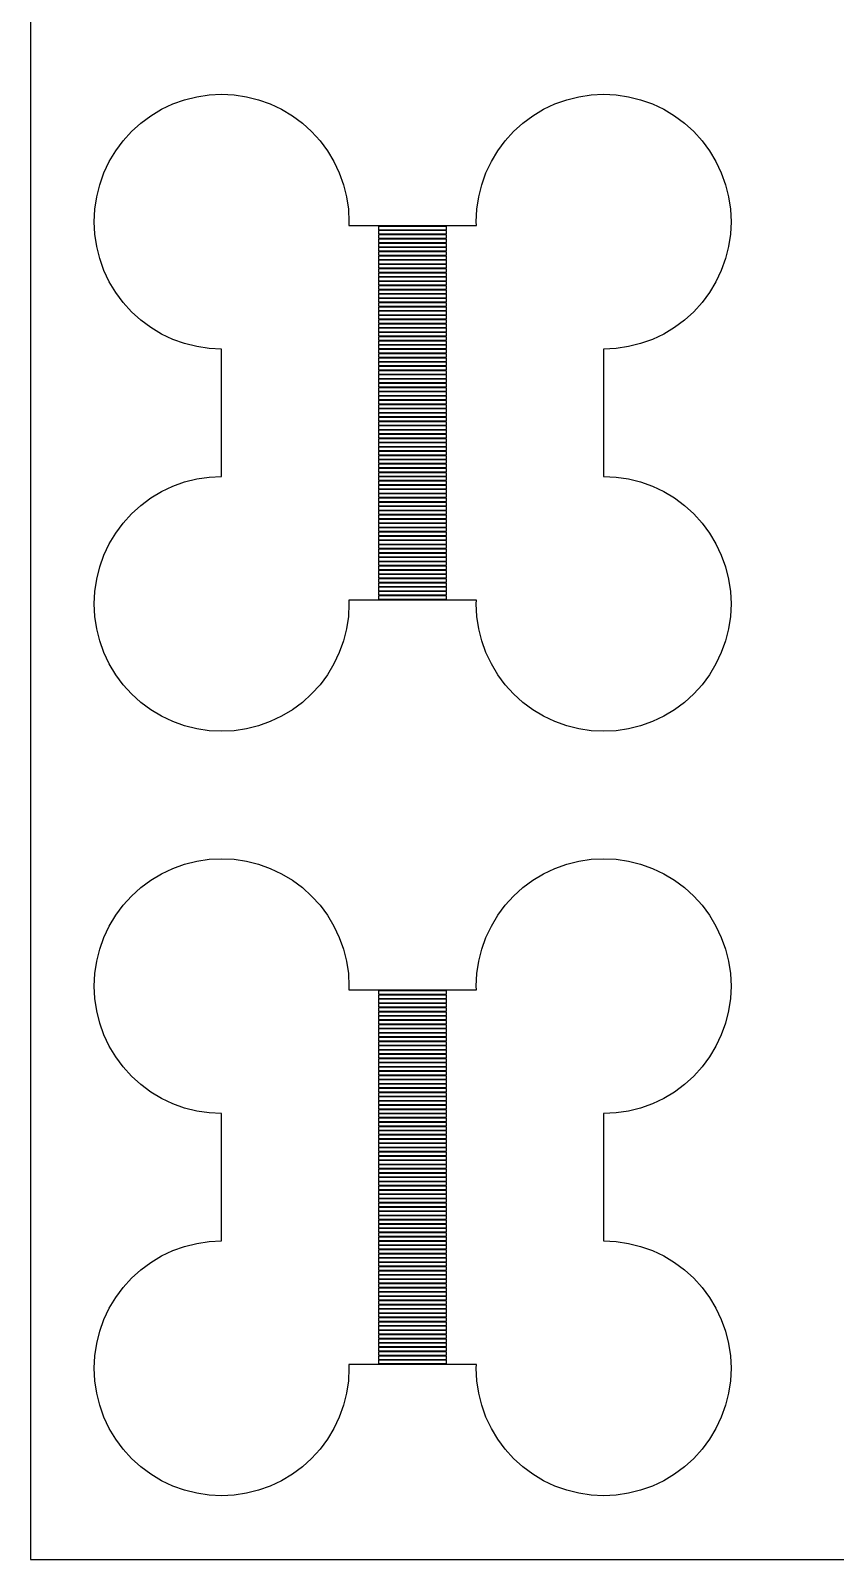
# Model space of a CAD drawing. Header units: metres. Extents: x -4 to 104, y -4 to 68.
# Drawn here: x -4.5 to 4.98, y -4.5 to 13.5 of the extents above; entities that cross this region are included whole.
import ezdxf

# ---------------------------------------------------------------- set-up
doc = ezdxf.new("R2010")
doc.units = ezdxf.units.M

msp = doc.modelspace()

# ---------------------------------------------------------------- linework, layer by layer
for p, q in [((-4.5, 67.5), (-4.5, -4.5)), ((-2.95709, 12.5729), (-2.82402, 12.6358)), ((-2.82402, 12.6358), (-2.68542, 12.6854)), ((-2.68542, 12.6854), (-2.54263, 12.7212)), ((-2.54263, 12.7212), (-2.39702, 12.7428)), ((-2.39702, 12.7428), (-2.25, 12.75)), ((-2.25, 12.75), (-2.10297, 12.7428)), ((-2.10297, 12.7428), (-1.95735, 12.7212)), ((-1.95735, 12.7212), (-1.81456, 12.6854)), ((-1.81456, 12.6854), (-1.67596, 12.6358)), ((-1.67596, 12.6358), (-1.54289, 12.5729)), ((1.54289, 12.5729), (1.67596, 12.6358)), ((1.67596, 12.6358), (1.81456, 12.6854)), ((1.81456, 12.6854), (1.95735, 12.7212)), ((1.95735, 12.7212), (2.10297, 12.7428)), ((2.10297, 12.7428), (2.25, 12.75)), ((2.25, 12.75), (2.39702, 12.7428)), ((2.39702, 12.7428), (2.54263, 12.7212)), ((2.54263, 12.7212), (2.68542, 12.6854)), ((2.68542, 12.6854), (2.82402, 12.6358)), ((2.82402, 12.6358), (2.95709, 12.5729)), ((-3.20158, 12.4095), (-3.08334, 12.4972)), ((-3.08334, 12.4972), (-2.95709, 12.5729)), ((-1.54289, 12.5729), (-1.41664, 12.4972)), ((-1.41664, 12.4972), (-1.2984, 12.4095)), ((1.2984, 12.4095), (1.41664, 12.4972)), ((1.41664, 12.4972), (1.54289, 12.5729)), ((2.95709, 12.5729), (3.08334, 12.4972)), ((3.08334, 12.4972), (3.20158, 12.4095)), ((-3.40952, 12.2016), (-3.31065, 12.3107)), ((-3.31065, 12.3107), (-3.20158, 12.4095)), ((-1.2984, 12.4095), (-1.18933, 12.3107)), ((-1.18933, 12.3107), (-1.09047, 12.2016)), ((1.09047, 12.2016), (1.18933, 12.3107)), ((1.18933, 12.3107), (1.2984, 12.4095)), ((3.20158, 12.4095), (3.31065, 12.3107)), ((3.31065, 12.3107), (3.40952, 12.2016)), ((-3.57288, 11.9571), (-3.49719, 12.0833)), ((-3.49719, 12.0833), (-3.40952, 12.2016)), ((-1.09047, 12.2016), (-1.00279, 12.0833)), ((-1.00279, 12.0833), (-0.927109, 11.9571)), ((0.927109, 11.9571), (1.00279, 12.0833)), ((1.00279, 12.0833), (1.09047, 12.2016)), ((3.40952, 12.2016), (3.49719, 12.0833)), ((3.49719, 12.0833), (3.57288, 11.9571)), ((-3.63582, 11.824), (-3.57288, 11.9571)), ((-0.927109, 11.9571), (-0.864166, 11.824)), ((0.864166, 11.824), (0.927109, 11.9571)), ((3.57288, 11.9571), (3.63582, 11.824)), ((-3.68541, 11.6854), (-3.63582, 11.824)), ((-0.864166, 11.824), (-0.814575, 11.6854)), ((0.814575, 11.6854), (0.864166, 11.824)), ((3.63582, 11.824), (3.68541, 11.6854)), ((-3.74277, 11.397), (-3.72118, 11.5426)), ((-3.72118, 11.5426), (-3.68541, 11.6854)), ((-0.814575, 11.6854), (-0.778809, 11.5426)), ((-0.778809, 11.5426), (-0.757217, 11.397)), ((0.757217, 11.397), (0.778809, 11.5426)), ((0.778809, 11.5426), (0.814575, 11.6854)), ((3.68541, 11.6854), (3.72118, 11.5426)), ((3.72118, 11.5426), (3.74277, 11.397)), ((-3.75, 11.25), (-3.74277, 11.397)), ((-0.757217, 11.397), (-0.75, 11.25)), ((0.75, 11.25), (0.757217, 11.397)), ((3.74277, 11.397), (3.75, 11.25)), ((-3.74277, 11.103), (-3.75, 11.25)), ((-0.75, 11.25), (-0.752213, 11.205)), ((-0.752213, 11.205), (0.752213, 11.205)), ((0.399994, 11.195), (-0.399994, 11.195)), ((-0.399994, 11.195), (-0.399994, 11.155)), ((0.399994, 11.155), (0.399994, 11.195)), ((0.752213, 11.205), (0.75, 11.25)), ((3.75, 11.25), (3.74277, 11.103)), ((-3.72118, 10.9574), (-3.74277, 11.103)), ((-0.399994, 11.155), (0.399994, 11.155)), ((0.399994, 11.145), (-0.399994, 11.145)), ((-0.399994, 11.145), (-0.399994, 11.105)), ((-0.399994, 11.105), (0.399994, 11.105)), ((0.399994, 11.095), (-0.399994, 11.095)), ((-0.399994, 11.095), (-0.399994, 11.055)), ((-0.399994, 11.055), (0.399994, 11.055)), ((0.399994, 11.045), (-0.399994, 11.045)), ((-0.399994, 11.045), (-0.399994, 11.005)), ((-0.399994, 11.005), (0.399994, 11.005)), ((0.399994, 10.995), (-0.399994, 10.995)), ((-0.399994, 10.995), (-0.399994, 10.955)), ((0.399994, 11.105), (0.399994, 11.145)), ((0.399994, 11.055), (0.399994, 11.095)), ((0.399994, 11.005), (0.399994, 11.045)), ((0.399994, 10.955), (0.399994, 10.995)), ((3.74277, 11.103), (3.72118, 10.9574)), ((-3.68541, 10.8146), (-3.72118, 10.9574)), ((-3.63582, 10.676), (-3.68541, 10.8146)), ((-0.399994, 10.955), (0.399994, 10.955)), ((0.399994, 10.945), (-0.399994, 10.945)), ((-0.399994, 10.945), (-0.399994, 10.905)), ((-0.399994, 10.905), (0.399994, 10.905)), ((0.399994, 10.895), (-0.399994, 10.895)), ((-0.399994, 10.895), (-0.399994, 10.855)), ((-0.399994, 10.855), (0.399994, 10.855)), ((0.399994, 10.845), (-0.399994, 10.845)), ((-0.399994, 10.845), (-0.399994, 10.805)), ((-0.399994, 10.805), (0.399994, 10.805)), ((0.399994, 10.905), (0.399994, 10.945)), ((0.399994, 10.855), (0.399994, 10.895)), ((0.399994, 10.805), (0.399994, 10.845)), ((3.68541, 10.8146), (3.63582, 10.676)), ((3.72118, 10.9574), (3.68541, 10.8146)), ((-3.57288, 10.5429), (-3.63582, 10.676)), ((0.399994, 10.795), (-0.399994, 10.795)), ((-0.399994, 10.795), (-0.399994, 10.755)), ((-0.399994, 10.755), (0.399994, 10.755)), ((0.399994, 10.745), (-0.399994, 10.745)), ((-0.399994, 10.745), (-0.399994, 10.705)), ((-0.399994, 10.705), (0.399994, 10.705)), ((0.399994, 10.695), (-0.399994, 10.695)), ((-0.399994, 10.695), (-0.399994, 10.655)), ((-0.399994, 10.655), (0.399994, 10.655)), ((0.399994, 10.645), (-0.399994, 10.645)), ((-0.399994, 10.645), (-0.399994, 10.605)), ((0.399994, 10.755), (0.399994, 10.795)), ((0.399994, 10.705), (0.399994, 10.745)), ((0.399994, 10.655), (0.399994, 10.695)), ((0.399994, 10.605), (0.399994, 10.645)), ((3.63582, 10.676), (3.57288, 10.5429)), ((-3.49719, 10.4166), (-3.57288, 10.5429)), ((-0.399994, 10.605), (0.399994, 10.605)), ((0.399994, 10.595), (-0.399994, 10.595)), ((-0.399994, 10.595), (-0.399994, 10.555)), ((-0.399994, 10.555), (0.399994, 10.555)), ((0.399994, 10.545), (-0.399994, 10.545)), ((-0.399994, 10.545), (-0.399994, 10.505)), ((-0.399994, 10.505), (0.399994, 10.505)), ((0.399994, 10.495), (-0.399994, 10.495)), ((-0.399994, 10.495), (-0.399994, 10.455)), ((-0.399994, 10.455), (0.399994, 10.455)), ((0.399994, 10.445), (-0.399994, 10.445)), ((-0.399994, 10.445), (-0.399994, 10.405)), ((0.399994, 10.555), (0.399994, 10.595)), ((0.399994, 10.505), (0.399994, 10.545)), ((0.399994, 10.455), (0.399994, 10.495)), ((0.399994, 10.405), (0.399994, 10.445)), ((3.57288, 10.5429), (3.49719, 10.4166)), ((-3.40952, 10.2984), (-3.49719, 10.4166)), ((-3.31065, 10.1893), (-3.40952, 10.2984)), ((-0.399994, 10.405), (0.399994, 10.405)), ((0.399994, 10.395), (-0.399994, 10.395)), ((-0.399994, 10.395), (-0.399994, 10.355)), ((-0.399994, 10.355), (0.399994, 10.355)), ((0.399994, 10.345), (-0.399994, 10.345)), ((-0.399994, 10.345), (-0.399994, 10.305)), ((-0.399994, 10.305), (0.399994, 10.305)), ((0.399994, 10.295), (-0.399994, 10.295)), ((-0.399994, 10.295), (-0.399994, 10.255)), ((0.399994, 10.355), (0.399994, 10.395)), ((0.399994, 10.305), (0.399994, 10.345)), ((0.399994, 10.255), (0.399994, 10.295)), ((3.40952, 10.2984), (3.31065, 10.1893)), ((3.49719, 10.4166), (3.40952, 10.2984)), ((-3.20158, 10.0905), (-3.31065, 10.1893)), ((-3.08334, 10.0028), (-3.20158, 10.0905)), ((-0.399994, 10.255), (0.399994, 10.255)), ((0.399994, 10.245), (-0.399994, 10.245)), ((-0.399994, 10.245), (-0.399994, 10.205)), ((-0.399994, 10.205), (0.399994, 10.205)), ((0.399994, 10.195), (-0.399994, 10.195)), ((-0.399994, 10.195), (-0.399994, 10.155)), ((-0.399994, 10.155), (0.399994, 10.155)), ((0.399994, 10.145), (-0.399994, 10.145)), ((-0.399994, 10.145), (-0.399994, 10.105)), ((-0.399994, 10.105), (0.399994, 10.105)), ((0.399994, 10.095), (-0.399994, 10.095)), ((-0.399994, 10.095), (-0.399994, 10.055)), ((0.399994, 10.205), (0.399994, 10.245)), ((0.399994, 10.155), (0.399994, 10.195)), ((0.399994, 10.105), (0.399994, 10.145)), ((0.399994, 10.055), (0.399994, 10.095)), ((3.20158, 10.0905), (3.08334, 10.0028)), ((3.31065, 10.1893), (3.20158, 10.0905)), ((-2.95709, 9.92711), (-3.08334, 10.0028)), ((-2.82402, 9.86417), (-2.95709, 9.92711)), ((-0.399994, 10.055), (0.399994, 10.055)), ((0.399994, 10.045), (-0.399994, 10.045)), ((-0.399994, 10.045), (-0.399994, 10.005)), ((-0.399994, 10.005), (0.399994, 10.005)), ((0.399994, 9.995), (-0.399994, 9.995)), ((-0.399994, 9.995), (-0.399994, 9.95499)), ((-0.399994, 9.95499), (0.399994, 9.95499)), ((0.399994, 9.94499), (-0.399994, 9.94499)), ((-0.399994, 9.94499), (-0.399994, 9.905)), ((-0.399994, 9.905), (0.399994, 9.905)), ((0.399994, 10.005), (0.399994, 10.045)), ((0.399994, 9.95499), (0.399994, 9.995)), ((0.399994, 9.905), (0.399994, 9.94499)), ((2.95709, 9.92711), (2.82402, 9.86417)), ((3.08334, 10.0028), (2.95709, 9.92711)), ((-2.68542, 9.81458), (-2.82402, 9.86417)), ((-2.54263, 9.77881), (-2.68542, 9.81458)), ((-2.39702, 9.75722), (-2.54263, 9.77881)), ((-2.25, 9.75), (-2.39702, 9.75722)), ((-2.25, 8.25), (-2.25, 9.75)), ((0.399994, 9.89499), (-0.399994, 9.89499)), ((-0.399994, 9.89499), (-0.399994, 9.855)), ((-0.399994, 9.855), (0.399994, 9.855)), ((0.399994, 9.84499), (-0.399994, 9.84499)), ((-0.399994, 9.84499), (-0.399994, 9.80499)), ((-0.399994, 9.80499), (0.399994, 9.80499)), ((0.399994, 9.795), (-0.399994, 9.795)), ((-0.399994, 9.795), (-0.399994, 9.75499)), ((-0.399994, 9.75499), (0.399994, 9.75499)), ((0.399994, 9.745), (-0.399994, 9.745)), ((-0.399994, 9.745), (-0.399994, 9.70499)), ((0.399994, 9.855), (0.399994, 9.89499)), ((0.399994, 9.80499), (0.399994, 9.84499)), ((0.399994, 9.75499), (0.399994, 9.795)), ((0.399994, 9.70499), (0.399994, 9.745)), ((2.39702, 9.75722), (2.25, 9.75)), ((2.25, 9.75), (2.25, 8.25)), ((2.54263, 9.77881), (2.39702, 9.75722)), ((2.68542, 9.81458), (2.54263, 9.77881)), ((2.82402, 9.86417), (2.68542, 9.81458)), ((-0.399994, 9.70499), (0.399994, 9.70499)), ((0.399994, 9.69499), (-0.399994, 9.69499)), ((-0.399994, 9.69499), (-0.399994, 9.655)), ((-0.399994, 9.655), (0.399994, 9.655)), ((0.399994, 9.64499), (-0.399994, 9.64499)), ((-0.399994, 9.64499), (-0.399994, 9.605)), ((-0.399994, 9.605), (0.399994, 9.605)), ((0.399994, 9.59499), (-0.399994, 9.59499)), ((-0.399994, 9.59499), (-0.399994, 9.55499)), ((-0.399994, 9.55499), (0.399994, 9.55499)), ((0.399994, 9.545), (-0.399994, 9.545)), ((-0.399994, 9.545), (-0.399994, 9.50499)), ((0.399994, 9.655), (0.399994, 9.69499)), ((0.399994, 9.605), (0.399994, 9.64499)), ((0.399994, 9.55499), (0.399994, 9.59499)), ((0.399994, 9.50499), (0.399994, 9.545)), ((-0.399994, 9.50499), (0.399994, 9.50499)), ((0.399994, 9.495), (-0.399994, 9.495)), ((-0.399994, 9.495), (-0.399994, 9.45499)), ((-0.399994, 9.45499), (0.399994, 9.45499)), ((0.399994, 9.44499), (-0.399994, 9.44499)), ((-0.399994, 9.44499), (-0.399994, 9.405)), ((-0.399994, 9.405), (0.399994, 9.405)), ((0.399994, 9.39499), (-0.399994, 9.39499)), ((-0.399994, 9.39499), (-0.399994, 9.355)), ((0.399994, 9.45499), (0.399994, 9.495)), ((0.399994, 9.405), (0.399994, 9.44499)), ((0.399994, 9.355), (0.399994, 9.39499)), ((-0.399994, 9.355), (0.399994, 9.355)), ((0.399994, 9.34499), (-0.399994, 9.34499)), ((-0.399994, 9.34499), (-0.399994, 9.30499)), ((-0.399994, 9.30499), (0.399994, 9.30499)), ((0.399994, 9.295), (-0.399994, 9.295)), ((-0.399994, 9.295), (-0.399994, 9.25499)), ((-0.399994, 9.25499), (0.399994, 9.25499)), ((0.399994, 9.245), (-0.399994, 9.245)), ((-0.399994, 9.245), (-0.399994, 9.20499)), ((-0.399994, 9.20499), (0.399994, 9.20499)), ((0.399994, 9.19499), (-0.399994, 9.19499)), ((-0.399994, 9.19499), (-0.399994, 9.155)), ((0.399994, 9.30499), (0.399994, 9.34499)), ((0.399994, 9.25499), (0.399994, 9.295)), ((0.399994, 9.20499), (0.399994, 9.245)), ((0.399994, 9.155), (0.399994, 9.19499)), ((-0.399994, 9.155), (0.399994, 9.155)), ((0.399994, 9.14499), (-0.399994, 9.14499)), ((-0.399994, 9.14499), (-0.399994, 9.105)), ((-0.399994, 9.105), (0.399994, 9.105)), ((0.399994, 9.09499), (-0.399994, 9.09499)), ((-0.399994, 9.09499), (-0.399994, 9.05499)), ((-0.399994, 9.05499), (0.399994, 9.05499)), ((0.399994, 9.045), (-0.399994, 9.045)), ((-0.399994, 9.045), (-0.399994, 9.00499)), ((-0.399994, 9.00499), (0.399994, 9.00499)), ((0.399994, 9.105), (0.399994, 9.14499)), ((0.399994, 9.05499), (0.399994, 9.09499)), ((0.399994, 9.00499), (0.399994, 9.045)), ((0.399994, 8.99501), (-0.399994, 8.99501)), ((-0.399994, 8.99501), (-0.399994, 8.955)), ((-0.399994, 8.955), (0.399994, 8.955)), ((0.399994, 8.94501), (-0.399994, 8.94501)), ((-0.399994, 8.94501), (-0.399994, 8.90501)), ((-0.399994, 8.90501), (0.399994, 8.90501)), ((0.399994, 8.895), (-0.399994, 8.895)), ((-0.399994, 8.895), (-0.399994, 8.85501)), ((-0.399994, 8.85501), (0.399994, 8.85501)), ((0.399994, 8.845), (-0.399994, 8.845)), ((-0.399994, 8.845), (-0.399994, 8.80501)), ((0.399994, 8.955), (0.399994, 8.99501)), ((0.399994, 8.90501), (0.399994, 8.94501)), ((0.399994, 8.85501), (0.399994, 8.895)), ((0.399994, 8.80501), (0.399994, 8.845)), ((-0.399994, 8.80501), (0.399994, 8.80501)), ((0.399994, 8.79501), (-0.399994, 8.79501)), ((-0.399994, 8.79501), (-0.399994, 8.755)), ((-0.399994, 8.755), (0.399994, 8.755)), ((0.399994, 8.74501), (-0.399994, 8.74501)), ((-0.399994, 8.74501), (-0.399994, 8.705)), ((-0.399994, 8.705), (0.399994, 8.705)), ((0.399994, 8.69501), (-0.399994, 8.69501)), ((-0.399994, 8.69501), (-0.399994, 8.65501)), ((-0.399994, 8.65501), (0.399994, 8.65501)), ((0.399994, 8.645), (-0.399994, 8.645)), ((-0.399994, 8.645), (-0.399994, 8.60501)), ((0.399994, 8.755), (0.399994, 8.79501)), ((0.399994, 8.705), (0.399994, 8.74501)), ((0.399994, 8.65501), (0.399994, 8.69501)), ((0.399994, 8.60501), (0.399994, 8.645)), ((-0.399994, 8.60501), (0.399994, 8.60501)), ((0.399994, 8.595), (-0.399994, 8.595)), ((-0.399994, 8.595), (-0.399994, 8.55501)), ((-0.399994, 8.55501), (0.399994, 8.55501)), ((0.399994, 8.54501), (-0.399994, 8.54501)), ((-0.399994, 8.54501), (-0.399994, 8.505)), ((-0.399994, 8.505), (0.399994, 8.505)), ((0.399994, 8.49501), (-0.399994, 8.49501)), ((-0.399994, 8.49501), (-0.399994, 8.455)), ((0.399994, 8.55501), (0.399994, 8.595)), ((0.399994, 8.505), (0.399994, 8.54501)), ((0.399994, 8.455), (0.399994, 8.49501)), ((-0.399994, 8.455), (0.399994, 8.455)), ((0.399994, 8.44501), (-0.399994, 8.44501)), ((-0.399994, 8.44501), (-0.399994, 8.40501)), ((-0.399994, 8.40501), (0.399994, 8.40501)), ((0.399994, 8.395), (-0.399994, 8.395)), ((-0.399994, 8.395), (-0.399994, 8.35501)), ((-0.399994, 8.35501), (0.399994, 8.35501)), ((0.399994, 8.345), (-0.399994, 8.345)), ((-0.399994, 8.345), (-0.399994, 8.30501)), ((-0.399994, 8.30501), (0.399994, 8.30501)), ((0.399994, 8.29501), (-0.399994, 8.29501)), ((-0.399994, 8.29501), (-0.399994, 8.255)), ((0.399994, 8.40501), (0.399994, 8.44501)), ((0.399994, 8.35501), (0.399994, 8.395)), ((0.399994, 8.30501), (0.399994, 8.345)), ((0.399994, 8.255), (0.399994, 8.29501)), ((-2.95709, 8.07289), (-2.82402, 8.13583)), ((-2.82402, 8.13583), (-2.68542, 8.18542)), ((-2.68542, 8.18542), (-2.54263, 8.22119)), ((-2.54263, 8.22119), (-2.39702, 8.24278)), ((-2.39702, 8.24278), (-2.25, 8.25)), ((-0.399994, 8.255), (0.399994, 8.255)), ((0.399994, 8.24501), (-0.399994, 8.24501)), ((-0.399994, 8.24501), (-0.399994, 8.205)), ((-0.399994, 8.205), (0.399994, 8.205)), ((0.399994, 8.19501), (-0.399994, 8.19501)), ((-0.399994, 8.19501), (-0.399994, 8.15501)), ((-0.399994, 8.15501), (0.399994, 8.15501)), ((0.399994, 8.145), (-0.399994, 8.145)), ((-0.399994, 8.145), (-0.399994, 8.10501)), ((-0.399994, 8.10501), (0.399994, 8.10501)), ((0.399994, 8.205), (0.399994, 8.24501)), ((0.399994, 8.15501), (0.399994, 8.19501)), ((0.399994, 8.10501), (0.399994, 8.145)), ((2.25, 8.25), (2.39702, 8.24278)), ((2.39702, 8.24278), (2.54263, 8.22119)), ((2.54263, 8.22119), (2.68542, 8.18542)), ((2.68542, 8.18542), (2.82402, 8.13583)), ((2.82402, 8.13583), (2.95709, 8.07289)), ((-3.20158, 7.90953), (-3.08334, 7.99721)), ((-3.08334, 7.99721), (-2.95709, 8.07289)), ((0.399994, 8.095), (-0.399994, 8.095)), ((-0.399994, 8.095), (-0.399994, 8.05501)), ((-0.399994, 8.05501), (0.399994, 8.05501)), ((0.399994, 8.04501), (-0.399994, 8.04501)), ((-0.399994, 8.04501), (-0.399994, 8.005)), ((-0.399994, 8.005), (0.399994, 8.005)), ((0.399994, 7.99501), (-0.399994, 7.99501)), ((-0.399994, 7.99501), (-0.399994, 7.955)), ((-0.399994, 7.955), (0.399994, 7.955)), ((0.399994, 7.94501), (-0.399994, 7.94501)), ((-0.399994, 7.94501), (-0.399994, 7.90501)), ((0.399994, 8.05501), (0.399994, 8.095)), ((0.399994, 8.005), (0.399994, 8.04501)), ((0.399994, 7.955), (0.399994, 7.99501)), ((0.399994, 7.90501), (0.399994, 7.94501)), ((2.95709, 8.07289), (3.08334, 7.99721)), ((3.08334, 7.99721), (3.20158, 7.90953)), ((-3.40952, 7.7016), (-3.31065, 7.81067)), ((-3.31065, 7.81067), (-3.20158, 7.90953)), ((-0.399994, 7.90501), (0.399994, 7.90501)), ((0.399994, 7.895), (-0.399994, 7.895)), ((-0.399994, 7.895), (-0.399994, 7.85501)), ((-0.399994, 7.85501), (0.399994, 7.85501)), ((0.399994, 7.845), (-0.399994, 7.845)), ((-0.399994, 7.845), (-0.399994, 7.80501)), ((-0.399994, 7.80501), (0.399994, 7.80501)), ((0.399994, 7.79501), (-0.399994, 7.79501)), ((-0.399994, 7.79501), (-0.399994, 7.755)), ((-0.399994, 7.755), (0.399994, 7.755)), ((0.399994, 7.74501), (-0.399994, 7.74501)), ((-0.399994, 7.74501), (-0.399994, 7.705)), ((0.399994, 7.85501), (0.399994, 7.895)), ((0.399994, 7.80501), (0.399994, 7.845)), ((0.399994, 7.755), (0.399994, 7.79501)), ((0.399994, 7.705), (0.399994, 7.74501)), ((3.20158, 7.90953), (3.31065, 7.81067)), ((3.31065, 7.81067), (3.40952, 7.7016)), ((-3.57288, 7.45711), (-3.49719, 7.58336)), ((-3.49719, 7.58336), (-3.40952, 7.7016)), ((-0.399994, 7.705), (0.399994, 7.705)), ((0.399994, 7.69501), (-0.399994, 7.69501)), ((-0.399994, 7.69501), (-0.399994, 7.65501)), ((-0.399994, 7.65501), (0.399994, 7.65501)), ((0.399994, 7.645), (-0.399994, 7.645)), ((-0.399994, 7.645), (-0.399994, 7.60501)), ((-0.399994, 7.60501), (0.399994, 7.60501)), ((0.399994, 7.595), (-0.399994, 7.595)), ((-0.399994, 7.595), (-0.399994, 7.55501)), ((0.399994, 7.65501), (0.399994, 7.69501)), ((0.399994, 7.60501), (0.399994, 7.645)), ((0.399994, 7.55501), (0.399994, 7.595)), ((3.40952, 7.7016), (3.49719, 7.58336)), ((3.49719, 7.58336), (3.57288, 7.45711)), ((-3.63582, 7.32404), (-3.57288, 7.45711)), ((-0.399994, 7.55501), (0.399994, 7.55501)), ((0.399994, 7.54501), (-0.399994, 7.54501)), ((-0.399994, 7.54501), (-0.399994, 7.505)), ((-0.399994, 7.505), (0.399994, 7.505)), ((0.399994, 7.49501), (-0.399994, 7.49501)), ((-0.399994, 7.49501), (-0.399994, 7.455)), ((-0.399994, 7.455), (0.399994, 7.455)), ((0.399994, 7.44501), (-0.399994, 7.44501)), ((-0.399994, 7.44501), (-0.399994, 7.40501)), ((-0.399994, 7.40501), (0.399994, 7.40501)), ((0.399994, 7.395), (-0.399994, 7.395)), ((-0.399994, 7.395), (-0.399994, 7.35501)), ((0.399994, 7.505), (0.399994, 7.54501)), ((0.399994, 7.455), (0.399994, 7.49501)), ((0.399994, 7.40501), (0.399994, 7.44501)), ((0.399994, 7.35501), (0.399994, 7.395)), ((3.57288, 7.45711), (3.63582, 7.32404)), ((-3.68541, 7.18544), (-3.63582, 7.32404)), ((-0.399994, 7.35501), (0.399994, 7.35501)), ((0.399994, 7.345), (-0.399994, 7.345)), ((-0.399994, 7.345), (-0.399994, 7.30501)), ((-0.399994, 7.30501), (0.399994, 7.30501)), ((0.399994, 7.29501), (-0.399994, 7.29501)), ((-0.399994, 7.29501), (-0.399994, 7.255)), ((-0.399994, 7.255), (0.399994, 7.255)), ((0.399994, 7.24501), (-0.399994, 7.24501)), ((-0.399994, 7.24501), (-0.399994, 7.205)), ((-0.399994, 7.205), (0.399994, 7.205)), ((0.399994, 7.30501), (0.399994, 7.345)), ((0.399994, 7.255), (0.399994, 7.29501)), ((0.399994, 7.205), (0.399994, 7.24501)), ((3.63582, 7.32404), (3.68541, 7.18544)), ((-3.74277, 6.89703), (-3.72118, 7.04265)), ((-3.72118, 7.04265), (-3.68541, 7.18544)), ((0.399994, 7.19501), (-0.399994, 7.19501)), ((-0.399994, 7.19501), (-0.399994, 7.15501)), ((-0.399994, 7.15501), (0.399994, 7.15501)), ((0.399994, 7.145), (-0.399994, 7.145)), ((-0.399994, 7.145), (-0.399994, 7.10501)), ((-0.399994, 7.10501), (0.399994, 7.10501)), ((0.399994, 7.095), (-0.399994, 7.095)), ((-0.399994, 7.095), (-0.399994, 7.05501)), ((-0.399994, 7.05501), (0.399994, 7.05501)), ((0.399994, 7.04501), (-0.399994, 7.04501)), ((-0.399994, 7.04501), (-0.399994, 7.005)), ((0.399994, 7.15501), (0.399994, 7.19501)), ((0.399994, 7.10501), (0.399994, 7.145)), ((0.399994, 7.05501), (0.399994, 7.095)), ((0.399994, 7.005), (0.399994, 7.04501)), ((3.68541, 7.18544), (3.72118, 7.04265)), ((3.72118, 7.04265), (3.74277, 6.89703)), ((-3.75, 6.75), (-3.74277, 6.89703)), ((-0.399994, 7.005), (0.399994, 7.005)), ((0.399994, 6.99501), (-0.399994, 6.99501)), ((-0.399994, 6.99501), (-0.399994, 6.955)), ((-0.399994, 6.955), (0.399994, 6.955)), ((0.399994, 6.94501), (-0.399994, 6.94501)), ((-0.399994, 6.94501), (-0.399994, 6.90501)), ((-0.399994, 6.90501), (0.399994, 6.90501)), ((0.399994, 6.895), (-0.399994, 6.895)), ((-0.399994, 6.895), (-0.399994, 6.85501)), ((-0.399994, 6.85501), (0.399994, 6.85501)), ((0.399994, 6.845), (-0.399994, 6.845)), ((-0.399994, 6.845), (-0.399994, 6.80501)), ((0.399994, 6.955), (0.399994, 6.99501)), ((0.399994, 6.90501), (0.399994, 6.94501)), ((0.399994, 6.85501), (0.399994, 6.895)), ((0.399994, 6.80501), (0.399994, 6.845)), ((3.74277, 6.89703), (3.75, 6.75)), ((-3.74277, 6.60298), (-3.75, 6.75)), ((-0.75, 6.75), (-0.757217, 6.60298)), ((0.752213, 6.79501), (-0.752213, 6.79501)), ((-0.752213, 6.79501), (-0.75, 6.75)), ((-0.399994, 6.80501), (0.399994, 6.80501)), ((0.75, 6.75), (0.752213, 6.79501)), ((0.757217, 6.60298), (0.75, 6.75)), ((3.75, 6.75), (3.74277, 6.60298)), ((-3.72118, 6.45737), (-3.74277, 6.60298)), ((-0.757217, 6.60298), (-0.778809, 6.45737)), ((0.778809, 6.45737), (0.757217, 6.60298)), ((3.74277, 6.60298), (3.72118, 6.45737)), ((-3.68541, 6.31458), (-3.72118, 6.45737)), ((-3.63582, 6.17598), (-3.68541, 6.31458)), ((-0.814575, 6.31458), (-0.864166, 6.17598)), ((-0.778809, 6.45737), (-0.814575, 6.31458)), ((0.814575, 6.31458), (0.778809, 6.45737)), ((0.864166, 6.17598), (0.814575, 6.31458)), ((3.68541, 6.31458), (3.63582, 6.17598)), ((3.72118, 6.45737), (3.68541, 6.31458)), ((-3.57288, 6.04291), (-3.63582, 6.17598)), ((-0.864166, 6.17598), (-0.927109, 6.04291)), ((0.927109, 6.04291), (0.864166, 6.17598)), ((3.63582, 6.17598), (3.57288, 6.04291)), ((-3.49719, 5.91666), (-3.57288, 6.04291)), ((-0.927109, 6.04291), (-1.00279, 5.91666)), ((1.00279, 5.91666), (0.927109, 6.04291)), ((3.57288, 6.04291), (3.49719, 5.91666)), ((-3.40952, 5.79842), (-3.49719, 5.91666)), ((-3.31065, 5.68935), (-3.40952, 5.79842)), ((-1.09047, 5.79842), (-1.18933, 5.68935)), ((-1.00279, 5.91666), (-1.09047, 5.79842)), ((1.09047, 5.79842), (1.00279, 5.91666)), ((1.18933, 5.68935), (1.09047, 5.79842)), ((3.40952, 5.79842), (3.31065, 5.68935)), ((3.49719, 5.91666), (3.40952, 5.79842)), ((-3.20158, 5.59048), (-3.31065, 5.68935)), ((-3.08334, 5.50281), (-3.20158, 5.59048)), ((-1.2984, 5.59048), (-1.41664, 5.50281)), ((-1.18933, 5.68935), (-1.2984, 5.59048)), ((1.2984, 5.59048), (1.18933, 5.68935)), ((1.41664, 5.50281), (1.2984, 5.59048)), ((3.20158, 5.59048), (3.08334, 5.50281)), ((3.31065, 5.68935), (3.20158, 5.59048)), ((-2.95709, 5.42712), (-3.08334, 5.50281)), ((-2.82402, 5.36418), (-2.95709, 5.42712)), ((-1.54289, 5.42712), (-1.67596, 5.36418)), ((-1.41664, 5.50281), (-1.54289, 5.42712)), ((1.54289, 5.42712), (1.41664, 5.50281)), ((1.67596, 5.36418), (1.54289, 5.42712)), ((2.95709, 5.42712), (2.82402, 5.36418)), ((3.08334, 5.50281), (2.95709, 5.42712)), ((-2.68542, 5.31459), (-2.82402, 5.36418)), ((-2.54263, 5.27882), (-2.68542, 5.31459)), ((-2.39702, 5.25723), (-2.54263, 5.27882)), ((-2.25, 5.25), (-2.39702, 5.25723)), ((-2.10297, 5.25723), (-2.25, 5.25)), ((-1.95735, 5.27882), (-2.10297, 5.25723)), ((-1.81456, 5.31459), (-1.95735, 5.27882)), ((-1.67596, 5.36418), (-1.81456, 5.31459)), ((1.81456, 5.31459), (1.67596, 5.36418)), ((1.95735, 5.27882), (1.81456, 5.31459)), ((2.10297, 5.25723), (1.95735, 5.27882)), ((2.25, 5.25), (2.10297, 5.25723)), ((2.39702, 5.25723), (2.25, 5.25)), ((2.54263, 5.27882), (2.39702, 5.25723)), ((2.68542, 5.31459), (2.54263, 5.27882)), ((2.82402, 5.36418), (2.68542, 5.31459)), ((-2.95709, 3.57288), (-2.82402, 3.63582)), ((-2.82402, 3.63582), (-2.68542, 3.68541)), ((-2.68542, 3.68541), (-2.54263, 3.72118)), ((-2.54263, 3.72118), (-2.39702, 3.74277)), ((-2.39702, 3.74277), (-2.25, 3.75)), ((-2.25, 3.75), (-2.10297, 3.74277)), ((-2.10297, 3.74277), (-1.95735, 3.72118)), ((-1.95735, 3.72118), (-1.81456, 3.68541)), ((-1.81456, 3.68541), (-1.67596, 3.63582)), ((-1.67596, 3.63582), (-1.54289, 3.57288)), ((1.54289, 3.57288), (1.67596, 3.63582)), ((1.67596, 3.63582), (1.81456, 3.68541)), ((1.81456, 3.68541), (1.95735, 3.72118)), ((1.95735, 3.72118), (2.10297, 3.74277)), ((2.10297, 3.74277), (2.25, 3.75)), ((2.25, 3.75), (2.39702, 3.74277)), ((2.39702, 3.74277), (2.54263, 3.72118)), ((2.54263, 3.72118), (2.68542, 3.68541)), ((2.68542, 3.68541), (2.82402, 3.63582)), ((2.82402, 3.63582), (2.95709, 3.57288)), ((-3.20158, 3.40952), (-3.08334, 3.49719)), ((-3.08334, 3.49719), (-2.95709, 3.57288)), ((-1.54289, 3.57288), (-1.41664, 3.49719)), ((-1.41664, 3.49719), (-1.2984, 3.40952)), ((1.2984, 3.40952), (1.41664, 3.49719)), ((1.41664, 3.49719), (1.54289, 3.57288)), ((2.95709, 3.57288), (3.08334, 3.49719)), ((3.08334, 3.49719), (3.20158, 3.40952)), ((-3.40952, 3.20158), (-3.31065, 3.31065)), ((-3.31065, 3.31065), (-3.20158, 3.40952)), ((-1.2984, 3.40952), (-1.18933, 3.31065)), ((-1.18933, 3.31065), (-1.09047, 3.20158)), ((1.09047, 3.20158), (1.18933, 3.31065)), ((1.18933, 3.31065), (1.2984, 3.40952)), ((3.20158, 3.40952), (3.31065, 3.31065)), ((3.31065, 3.31065), (3.40952, 3.20158)), ((-3.57288, 2.95709), (-3.49719, 3.08334)), ((-3.49719, 3.08334), (-3.40952, 3.20158)), ((-1.09047, 3.20158), (-1.00279, 3.08334)), ((-1.00279, 3.08334), (-0.927109, 2.95709)), ((0.927109, 2.95709), (1.00279, 3.08334)), ((1.00279, 3.08334), (1.09047, 3.20158)), ((3.40952, 3.20158), (3.49719, 3.08334)), ((3.49719, 3.08334), (3.57288, 2.95709)), ((-3.63582, 2.82402), (-3.57288, 2.95709)), ((-0.927109, 2.95709), (-0.864166, 2.82402)), ((0.864166, 2.82402), (0.927109, 2.95709)), ((3.57288, 2.95709), (3.63582, 2.82402)), ((-3.68541, 2.68542), (-3.63582, 2.82402)), ((-0.864166, 2.82402), (-0.814575, 2.68542)), ((0.814575, 2.68542), (0.864166, 2.82402)), ((3.63582, 2.82402), (3.68541, 2.68542)), ((-3.74277, 2.39702), (-3.72118, 2.54263)), ((-3.72118, 2.54263), (-3.68541, 2.68542)), ((-0.814575, 2.68542), (-0.778809, 2.54263)), ((-0.778809, 2.54263), (-0.757217, 2.39702)), ((0.757217, 2.39702), (0.778809, 2.54263)), ((0.778809, 2.54263), (0.814575, 2.68542)), ((3.68541, 2.68542), (3.72118, 2.54263)), ((3.72118, 2.54263), (3.74277, 2.39702)), ((-3.75, 2.25), (-3.74277, 2.39702)), ((-0.757217, 2.39702), (-0.75, 2.25)), ((0.75, 2.25), (0.757217, 2.39702)), ((3.74277, 2.39702), (3.75, 2.25)), ((-3.74277, 2.10297), (-3.75, 2.25)), ((-0.75, 2.25), (-0.752213, 2.20499)), ((-0.752213, 2.20499), (0.752213, 2.20499)), ((0.399994, 2.19499), (-0.399994, 2.19499)), ((-0.399994, 2.19499), (-0.399994, 2.155)), ((0.399994, 2.155), (0.399994, 2.19499)), ((0.752213, 2.20499), (0.75, 2.25)), ((3.75, 2.25), (3.74277, 2.10297)), ((-3.72118, 1.95735), (-3.74277, 2.10297)), ((-0.399994, 2.155), (0.399994, 2.155)), ((0.399994, 2.14499), (-0.399994, 2.14499)), ((-0.399994, 2.14499), (-0.399994, 2.105)), ((-0.399994, 2.105), (0.399994, 2.105)), ((0.399994, 2.09499), (-0.399994, 2.09499)), ((-0.399994, 2.09499), (-0.399994, 2.05499)), ((-0.399994, 2.05499), (0.399994, 2.05499)), ((0.399994, 2.045), (-0.399994, 2.045)), ((-0.399994, 2.045), (-0.399994, 2.00499)), ((-0.399994, 2.00499), (0.399994, 2.00499)), ((0.399994, 1.995), (-0.399994, 1.995)), ((-0.399994, 1.995), (-0.399994, 1.95499)), ((0.399994, 2.105), (0.399994, 2.14499)), ((0.399994, 2.05499), (0.399994, 2.09499)), ((0.399994, 2.00499), (0.399994, 2.045)), ((0.399994, 1.95499), (0.399994, 1.995)), ((3.74277, 2.10297), (3.72118, 1.95735)), ((-3.68541, 1.81456), (-3.72118, 1.95735)), ((-3.63582, 1.67596), (-3.68541, 1.81456)), ((-0.399994, 1.95499), (0.399994, 1.95499)), ((0.399994, 1.94499), (-0.399994, 1.94499)), ((-0.399994, 1.94499), (-0.399994, 1.905)), ((-0.399994, 1.905), (0.399994, 1.905)), ((0.399994, 1.89499), (-0.399994, 1.89499)), ((-0.399994, 1.89499), (-0.399994, 1.855)), ((-0.399994, 1.855), (0.399994, 1.855)), ((0.399994, 1.84499), (-0.399994, 1.84499)), ((-0.399994, 1.84499), (-0.399994, 1.80499)), ((-0.399994, 1.80499), (0.399994, 1.80499)), ((0.399994, 1.905), (0.399994, 1.94499)), ((0.399994, 1.855), (0.399994, 1.89499)), ((0.399994, 1.80499), (0.399994, 1.84499)), ((3.68541, 1.81456), (3.63582, 1.67596)), ((3.72118, 1.95735), (3.68541, 1.81456)), ((-3.57288, 1.54289), (-3.63582, 1.67596)), ((0.399994, 1.795), (-0.399994, 1.795)), ((-0.399994, 1.795), (-0.399994, 1.75499)), ((-0.399994, 1.75499), (0.399994, 1.75499)), ((0.399994, 1.745), (-0.399994, 1.745)), ((-0.399994, 1.745), (-0.399994, 1.70499)), ((-0.399994, 1.70499), (0.399994, 1.70499)), ((0.399994, 1.69499), (-0.399994, 1.69499)), ((-0.399994, 1.69499), (-0.399994, 1.655)), ((-0.399994, 1.655), (0.399994, 1.655)), ((0.399994, 1.64499), (-0.399994, 1.64499)), ((-0.399994, 1.64499), (-0.399994, 1.605)), ((0.399994, 1.75499), (0.399994, 1.795)), ((0.399994, 1.70499), (0.399994, 1.745)), ((0.399994, 1.655), (0.399994, 1.69499)), ((0.399994, 1.605), (0.399994, 1.64499)), ((3.63582, 1.67596), (3.57288, 1.54289)), ((-3.49719, 1.41664), (-3.57288, 1.54289)), ((-0.399994, 1.605), (0.399994, 1.605)), ((0.399994, 1.59499), (-0.399994, 1.59499)), ((-0.399994, 1.59499), (-0.399994, 1.55499)), ((-0.399994, 1.55499), (0.399994, 1.55499)), ((0.399994, 1.545), (-0.399994, 1.545)), ((-0.399994, 1.545), (-0.399994, 1.50499)), ((-0.399994, 1.50499), (0.399994, 1.50499)), ((0.399994, 1.495), (-0.399994, 1.495)), ((-0.399994, 1.495), (-0.399994, 1.45499)), ((-0.399994, 1.45499), (0.399994, 1.45499)), ((0.399994, 1.44499), (-0.399994, 1.44499)), ((-0.399994, 1.44499), (-0.399994, 1.405)), ((0.399994, 1.55499), (0.399994, 1.59499)), ((0.399994, 1.50499), (0.399994, 1.545)), ((0.399994, 1.45499), (0.399994, 1.495)), ((0.399994, 1.405), (0.399994, 1.44499)), ((3.57288, 1.54289), (3.49719, 1.41664)), ((-3.40952, 1.2984), (-3.49719, 1.41664)), ((-3.31065, 1.18933), (-3.40952, 1.2984)), ((-0.399994, 1.405), (0.399994, 1.405)), ((0.399994, 1.39499), (-0.399994, 1.39499)), ((-0.399994, 1.39499), (-0.399994, 1.355)), ((-0.399994, 1.355), (0.399994, 1.355)), ((0.399994, 1.34499), (-0.399994, 1.34499)), ((-0.399994, 1.34499), (-0.399994, 1.30499)), ((-0.399994, 1.30499), (0.399994, 1.30499)), ((0.399994, 1.295), (-0.399994, 1.295)), ((-0.399994, 1.295), (-0.399994, 1.25499)), ((0.399994, 1.355), (0.399994, 1.39499)), ((0.399994, 1.30499), (0.399994, 1.34499)), ((0.399994, 1.25499), (0.399994, 1.295)), ((3.40952, 1.2984), (3.31065, 1.18933)), ((3.49719, 1.41664), (3.40952, 1.2984)), ((-3.20158, 1.09047), (-3.31065, 1.18933)), ((-3.08334, 1.00279), (-3.20158, 1.09047)), ((-0.399994, 1.25499), (0.399994, 1.25499)), ((0.399994, 1.245), (-0.399994, 1.245)), ((-0.399994, 1.245), (-0.399994, 1.20499)), ((-0.399994, 1.20499), (0.399994, 1.20499)), ((0.399994, 1.19499), (-0.399994, 1.19499)), ((-0.399994, 1.19499), (-0.399994, 1.155)), ((-0.399994, 1.155), (0.399994, 1.155)), ((0.399994, 1.14499), (-0.399994, 1.14499)), ((-0.399994, 1.14499), (-0.399994, 1.105)), ((-0.399994, 1.105), (0.399994, 1.105)), ((0.399994, 1.09499), (-0.399994, 1.09499)), ((-0.399994, 1.09499), (-0.399994, 1.05499)), ((0.399994, 1.20499), (0.399994, 1.245)), ((0.399994, 1.155), (0.399994, 1.19499)), ((0.399994, 1.105), (0.399994, 1.14499)), ((0.399994, 1.05499), (0.399994, 1.09499)), ((3.20158, 1.09047), (3.08334, 1.00279)), ((3.31065, 1.18933), (3.20158, 1.09047)), ((-2.95709, 0.927109), (-3.08334, 1.00279)), ((-2.82402, 0.864166), (-2.95709, 0.927109)), ((-0.399994, 1.05499), (0.399994, 1.05499)), ((0.399994, 1.045), (-0.399994, 1.045)), ((-0.399994, 1.045), (-0.399994, 1.00499)), ((-0.399994, 1.00499), (0.399994, 1.00499)), ((0.399994, 0.994995), (-0.399994, 0.994995)), ((-0.399994, 0.994995), (-0.399994, 0.954987)), ((-0.399994, 0.954987), (0.399994, 0.954987)), ((0.399994, 0.944992), (-0.399994, 0.944992)), ((-0.399994, 0.944992), (-0.399994, 0.904999)), ((-0.399994, 0.904999), (0.399994, 0.904999)), ((0.399994, 1.00499), (0.399994, 1.045)), ((0.399994, 0.954987), (0.399994, 0.994995)), ((0.399994, 0.904999), (0.399994, 0.944992)), ((2.95709, 0.927109), (2.82402, 0.864166)), ((3.08334, 1.00279), (2.95709, 0.927109)), ((-2.68542, 0.814575), (-2.82402, 0.864166)), ((-2.54263, 0.778809), (-2.68542, 0.814575)), ((-2.39702, 0.757217), (-2.54263, 0.778809)), ((-2.25, 0.75), (-2.39702, 0.757217)), ((-2.25, -0.75), (-2.25, 0.75)), ((0.399994, 0.894989), (-0.399994, 0.894989)), ((-0.399994, 0.894989), (-0.399994, 0.854996)), ((-0.399994, 0.854996), (0.399994, 0.854996)), ((0.399994, 0.844986), (-0.399994, 0.844986)), ((-0.399994, 0.844986), (-0.399994, 0.804993)), ((-0.399994, 0.804993), (0.399994, 0.804993)), ((0.399994, 0.794998), (-0.399994, 0.794998)), ((-0.399994, 0.794998), (-0.399994, 0.75499)), ((-0.399994, 0.75499), (0.399994, 0.75499)), ((0.399994, 0.744995), (-0.399994, 0.744995)), ((-0.399994, 0.744995), (-0.399994, 0.704987)), ((0.399994, 0.854996), (0.399994, 0.894989)), ((0.399994, 0.804993), (0.399994, 0.844986)), ((0.399994, 0.75499), (0.399994, 0.794998)), ((0.399994, 0.704987), (0.399994, 0.744995)), ((2.39702, 0.757217), (2.25, 0.75)), ((2.25, 0.75), (2.25, -0.75)), ((2.54263, 0.778809), (2.39702, 0.757217)), ((2.68542, 0.814575), (2.54263, 0.778809)), ((2.82402, 0.864166), (2.68542, 0.814575)), ((-0.399994, 0.704987), (0.399994, 0.704987)), ((0.399994, 0.694992), (-0.399994, 0.694992)), ((-0.399994, 0.694992), (-0.399994, 0.654999)), ((-0.399994, 0.654999), (0.399994, 0.654999)), ((0.399994, 0.644989), (-0.399994, 0.644989)), ((-0.399994, 0.644989), (-0.399994, 0.604996)), ((-0.399994, 0.604996), (0.399994, 0.604996)), ((0.399994, 0.594986), (-0.399994, 0.594986)), ((-0.399994, 0.594986), (-0.399994, 0.554993)), ((-0.399994, 0.554993), (0.399994, 0.554993)), ((0.399994, 0.544998), (-0.399994, 0.544998)), ((-0.399994, 0.544998), (-0.399994, 0.50499)), ((0.399994, 0.654999), (0.399994, 0.694992)), ((0.399994, 0.604996), (0.399994, 0.644989)), ((0.399994, 0.554993), (0.399994, 0.594986)), ((0.399994, 0.50499), (0.399994, 0.544998)), ((-0.399994, 0.50499), (0.399994, 0.50499)), ((0.399994, 0.494995), (-0.399994, 0.494995)), ((-0.399994, 0.494995), (-0.399994, 0.454987)), ((-0.399994, 0.454987), (0.399994, 0.454987)), ((0.399994, 0.444992), (-0.399994, 0.444992)), ((-0.399994, 0.444992), (-0.399994, 0.404999)), ((-0.399994, 0.404999), (0.399994, 0.404999)), ((0.399994, 0.394989), (-0.399994, 0.394989)), ((-0.399994, 0.394989), (-0.399994, 0.354996)), ((0.399994, 0.454987), (0.399994, 0.494995)), ((0.399994, 0.404999), (0.399994, 0.444992)), ((0.399994, 0.354996), (0.399994, 0.394989)), ((-0.399994, 0.354996), (0.399994, 0.354996)), ((0.399994, 0.344986), (-0.399994, 0.344986)), ((-0.399994, 0.344986), (-0.399994, 0.304993)), ((-0.399994, 0.304993), (0.399994, 0.304993)), ((0.399994, 0.294998), (-0.399994, 0.294998)), ((-0.399994, 0.294998), (-0.399994, 0.25499)), ((-0.399994, 0.25499), (0.399994, 0.25499)), ((0.399994, 0.244995), (-0.399994, 0.244995)), ((-0.399994, 0.244995), (-0.399994, 0.204987)), ((-0.399994, 0.204987), (0.399994, 0.204987)), ((0.399994, 0.194992), (-0.399994, 0.194992)), ((-0.399994, 0.194992), (-0.399994, 0.154999)), ((0.399994, 0.304993), (0.399994, 0.344986)), ((0.399994, 0.25499), (0.399994, 0.294998)), ((0.399994, 0.204987), (0.399994, 0.244995)), ((0.399994, 0.154999), (0.399994, 0.194992)), ((-0.399994, 0.154999), (0.399994, 0.154999)), ((0.399994, 0.144989), (-0.399994, 0.144989)), ((-0.399994, 0.144989), (-0.399994, 0.104996)), ((-0.399994, 0.104996), (0.399994, 0.104996)), ((0.399994, 0.094986), (-0.399994, 0.094986)), ((-0.399994, 0.094986), (-0.399994, 0.054993)), ((-0.399994, 0.054993), (0.399994, 0.054993)), ((0.399994, 0.044998), (-0.399994, 0.044998)), ((-0.399994, 0.044998), (-0.399994, 0.00499)), ((-0.399994, 0.00499), (0.399994, 0.00499)), ((0.399994, 0.104996), (0.399994, 0.144989)), ((0.399994, 0.054993), (0.399994, 0.094986)), ((0.399994, 0.00499), (0.399994, 0.044998)), ((0.399994, -0.00499), (-0.399994, -0.00499)), ((-0.399994, -0.00499), (-0.399994, -0.044998)), ((-0.399994, -0.044998), (0.399994, -0.044998)), ((0.399994, -0.054993), (-0.399994, -0.054993)), ((-0.399994, -0.054993), (-0.399994, -0.094986)), ((-0.399994, -0.094986), (0.399994, -0.094986)), ((0.399994, -0.104996), (-0.399994, -0.104996)), ((-0.399994, -0.104996), (-0.399994, -0.144989)), ((-0.399994, -0.144989), (0.399994, -0.144989)), ((0.399994, -0.154999), (-0.399994, -0.154999)), ((-0.399994, -0.154999), (-0.399994, -0.194992)), ((0.399994, -0.044998), (0.399994, -0.00499)), ((0.399994, -0.094986), (0.399994, -0.054993)), ((0.399994, -0.144989), (0.399994, -0.104996)), ((0.399994, -0.194992), (0.399994, -0.154999)), ((-0.399994, -0.194992), (0.399994, -0.194992)), ((0.399994, -0.204987), (-0.399994, -0.204987)), ((-0.399994, -0.204987), (-0.399994, -0.244995)), ((-0.399994, -0.244995), (0.399994, -0.244995)), ((0.399994, -0.25499), (-0.399994, -0.25499)), ((-0.399994, -0.25499), (-0.399994, -0.294998)), ((-0.399994, -0.294998), (0.399994, -0.294998)), ((0.399994, -0.304993), (-0.399994, -0.304993)), ((-0.399994, -0.304993), (-0.399994, -0.344986)), ((-0.399994, -0.344986), (0.399994, -0.344986)), ((0.399994, -0.354996), (-0.399994, -0.354996)), ((-0.399994, -0.354996), (-0.399994, -0.394989)), ((0.399994, -0.244995), (0.399994, -0.204987)), ((0.399994, -0.294998), (0.399994, -0.25499)), ((0.399994, -0.344986), (0.399994, -0.304993)), ((0.399994, -0.394989), (0.399994, -0.354996)), ((-0.399994, -0.394989), (0.399994, -0.394989)), ((0.399994, -0.404999), (-0.399994, -0.404999)), ((-0.399994, -0.404999), (-0.399994, -0.444992)), ((-0.399994, -0.444992), (0.399994, -0.444992)), ((0.399994, -0.454987), (-0.399994, -0.454987)), ((-0.399994, -0.454987), (-0.399994, -0.494995)), ((-0.399994, -0.494995), (0.399994, -0.494995)), ((0.399994, -0.50499), (-0.399994, -0.50499)), ((-0.399994, -0.50499), (-0.399994, -0.544998)), ((0.399994, -0.444992), (0.399994, -0.404999)), ((0.399994, -0.494995), (0.399994, -0.454987)), ((0.399994, -0.544998), (0.399994, -0.50499)), ((-0.399994, -0.544998), (0.399994, -0.544998)), ((0.399994, -0.554993), (-0.399994, -0.554993)), ((-0.399994, -0.554993), (-0.399994, -0.594986)), ((-0.399994, -0.594986), (0.399994, -0.594986)), ((0.399994, -0.604996), (-0.399994, -0.604996)), ((-0.399994, -0.604996), (-0.399994, -0.644989)), ((-0.399994, -0.644989), (0.399994, -0.644989)), ((0.399994, -0.654999), (-0.399994, -0.654999)), ((-0.399994, -0.654999), (-0.399994, -0.694992)), ((-0.399994, -0.694992), (0.399994, -0.694992)), ((0.399994, -0.704987), (-0.399994, -0.704987)), ((-0.399994, -0.704987), (-0.399994, -0.744995)), ((0.399994, -0.594986), (0.399994, -0.554993)), ((0.399994, -0.644989), (0.399994, -0.604996)), ((0.399994, -0.694992), (0.399994, -0.654999)), ((0.399994, -0.744995), (0.399994, -0.704987)), ((-2.95709, -0.927109), (-2.82402, -0.864166)), ((-2.82402, -0.864166), (-2.68542, -0.814575)), ((-2.68542, -0.814575), (-2.54263, -0.778809)), ((-2.54263, -0.778809), (-2.39702, -0.757217)), ((-2.39702, -0.757217), (-2.25, -0.75)), ((-0.399994, -0.744995), (0.399994, -0.744995)), ((0.399994, -0.75499), (-0.399994, -0.75499)), ((-0.399994, -0.75499), (-0.399994, -0.794998)), ((-0.399994, -0.794998), (0.399994, -0.794998)), ((0.399994, -0.804993), (-0.399994, -0.804993)), ((-0.399994, -0.804993), (-0.399994, -0.844986)), ((-0.399994, -0.844986), (0.399994, -0.844986)), ((0.399994, -0.854996), (-0.399994, -0.854996)), ((-0.399994, -0.854996), (-0.399994, -0.894989)), ((-0.399994, -0.894989), (0.399994, -0.894989)), ((0.399994, -0.794998), (0.399994, -0.75499)), ((0.399994, -0.844986), (0.399994, -0.804993)), ((0.399994, -0.894989), (0.399994, -0.854996)), ((2.25, -0.75), (2.39702, -0.757217)), ((2.39702, -0.757217), (2.54263, -0.778809)), ((2.54263, -0.778809), (2.68542, -0.814575)), ((2.68542, -0.814575), (2.82402, -0.864166)), ((2.82402, -0.864166), (2.95709, -0.927109)), ((-3.20158, -1.09047), (-3.08334, -1.00279)), ((-3.08334, -1.00279), (-2.95709, -0.927109)), ((0.399994, -0.904999), (-0.399994, -0.904999)), ((-0.399994, -0.904999), (-0.399994, -0.944992)), ((-0.399994, -0.944992), (0.399994, -0.944992)), ((0.399994, -0.954987), (-0.399994, -0.954987)), ((-0.399994, -0.954987), (-0.399994, -0.994995)), ((-0.399994, -0.994995), (0.399994, -0.994995)), ((0.399994, -1.00499), (-0.399994, -1.00499)), ((-0.399994, -1.00499), (-0.399994, -1.045)), ((-0.399994, -1.045), (0.399994, -1.045)), ((0.399994, -1.05499), (-0.399994, -1.05499)), ((-0.399994, -1.05499), (-0.399994, -1.09499)), ((0.399994, -0.944992), (0.399994, -0.904999)), ((0.399994, -0.994995), (0.399994, -0.954987)), ((0.399994, -1.045), (0.399994, -1.00499)), ((0.399994, -1.09499), (0.399994, -1.05499)), ((2.95709, -0.927109), (3.08334, -1.00279)), ((3.08334, -1.00279), (3.20158, -1.09047)), ((-3.40952, -1.2984), (-3.31065, -1.18933)), ((-3.31065, -1.18933), (-3.20158, -1.09047)), ((-0.399994, -1.09499), (0.399994, -1.09499)), ((0.399994, -1.105), (-0.399994, -1.105)), ((-0.399994, -1.105), (-0.399994, -1.14499)), ((-0.399994, -1.14499), (0.399994, -1.14499)), ((0.399994, -1.155), (-0.399994, -1.155)), ((-0.399994, -1.155), (-0.399994, -1.19499)), ((-0.399994, -1.19499), (0.399994, -1.19499)), ((0.399994, -1.20499), (-0.399994, -1.20499)), ((-0.399994, -1.20499), (-0.399994, -1.245)), ((-0.399994, -1.245), (0.399994, -1.245)), ((0.399994, -1.25499), (-0.399994, -1.25499)), ((-0.399994, -1.25499), (-0.399994, -1.295)), ((0.399994, -1.14499), (0.399994, -1.105)), ((0.399994, -1.19499), (0.399994, -1.155)), ((0.399994, -1.245), (0.399994, -1.20499)), ((0.399994, -1.295), (0.399994, -1.25499)), ((3.20158, -1.09047), (3.31065, -1.18933)), ((3.31065, -1.18933), (3.40952, -1.2984)), ((-3.57288, -1.54289), (-3.49719, -1.41664)), ((-3.49719, -1.41664), (-3.40952, -1.2984)), ((-0.399994, -1.295), (0.399994, -1.295)), ((0.399994, -1.30499), (-0.399994, -1.30499)), ((-0.399994, -1.30499), (-0.399994, -1.34499)), ((-0.399994, -1.34499), (0.399994, -1.34499)), ((0.399994, -1.355), (-0.399994, -1.355)), ((-0.399994, -1.355), (-0.399994, -1.39499)), ((-0.399994, -1.39499), (0.399994, -1.39499)), ((0.399994, -1.405), (-0.399994, -1.405)), ((-0.399994, -1.405), (-0.399994, -1.44499)), ((0.399994, -1.34499), (0.399994, -1.30499)), ((0.399994, -1.39499), (0.399994, -1.355)), ((0.399994, -1.44499), (0.399994, -1.405)), ((3.40952, -1.2984), (3.49719, -1.41664)), ((3.49719, -1.41664), (3.57288, -1.54289)), ((-3.63582, -1.67596), (-3.57288, -1.54289)), ((-0.399994, -1.44499), (0.399994, -1.44499)), ((0.399994, -1.45499), (-0.399994, -1.45499)), ((-0.399994, -1.45499), (-0.399994, -1.495)), ((-0.399994, -1.495), (0.399994, -1.495)), ((0.399994, -1.50499), (-0.399994, -1.50499)), ((-0.399994, -1.50499), (-0.399994, -1.545)), ((-0.399994, -1.545), (0.399994, -1.545)), ((0.399994, -1.55499), (-0.399994, -1.55499)), ((-0.399994, -1.55499), (-0.399994, -1.59499)), ((-0.399994, -1.59499), (0.399994, -1.59499)), ((0.399994, -1.605), (-0.399994, -1.605)), ((-0.399994, -1.605), (-0.399994, -1.64499)), ((0.399994, -1.495), (0.399994, -1.45499)), ((0.399994, -1.545), (0.399994, -1.50499)), ((0.399994, -1.59499), (0.399994, -1.55499)), ((0.399994, -1.64499), (0.399994, -1.605)), ((3.57288, -1.54289), (3.63582, -1.67596)), ((-3.68541, -1.81456), (-3.63582, -1.67596)), ((-0.399994, -1.64499), (0.399994, -1.64499)), ((0.399994, -1.655), (-0.399994, -1.655)), ((-0.399994, -1.655), (-0.399994, -1.69499)), ((-0.399994, -1.69499), (0.399994, -1.69499)), ((0.399994, -1.70499), (-0.399994, -1.70499)), ((-0.399994, -1.70499), (-0.399994, -1.745)), ((-0.399994, -1.745), (0.399994, -1.745)), ((0.399994, -1.75499), (-0.399994, -1.75499)), ((-0.399994, -1.75499), (-0.399994, -1.795)), ((-0.399994, -1.795), (0.399994, -1.795)), ((0.399994, -1.69499), (0.399994, -1.655)), ((0.399994, -1.745), (0.399994, -1.70499)), ((0.399994, -1.795), (0.399994, -1.75499)), ((3.63582, -1.67596), (3.68541, -1.81456)), ((-3.74277, -2.10297), (-3.72118, -1.95735)), ((-3.72118, -1.95735), (-3.68541, -1.81456)), ((0.399994, -1.80499), (-0.399994, -1.80499)), ((-0.399994, -1.80499), (-0.399994, -1.84499)), ((-0.399994, -1.84499), (0.399994, -1.84499)), ((0.399994, -1.855), (-0.399994, -1.855)), ((-0.399994, -1.855), (-0.399994, -1.89499)), ((-0.399994, -1.89499), (0.399994, -1.89499)), ((0.399994, -1.905), (-0.399994, -1.905)), ((-0.399994, -1.905), (-0.399994, -1.94499)), ((-0.399994, -1.94499), (0.399994, -1.94499)), ((0.399994, -1.95499), (-0.399994, -1.95499)), ((-0.399994, -1.95499), (-0.399994, -1.995)), ((0.399994, -1.84499), (0.399994, -1.80499)), ((0.399994, -1.89499), (0.399994, -1.855)), ((0.399994, -1.94499), (0.399994, -1.905)), ((0.399994, -1.995), (0.399994, -1.95499)), ((3.68541, -1.81456), (3.72118, -1.95735)), ((3.72118, -1.95735), (3.74277, -2.10297)), ((-3.75, -2.25), (-3.74277, -2.10297)), ((-0.399994, -1.995), (0.399994, -1.995)), ((0.399994, -2.00499), (-0.399994, -2.00499)), ((-0.399994, -2.00499), (-0.399994, -2.045)), ((-0.399994, -2.045), (0.399994, -2.045)), ((0.399994, -2.05499), (-0.399994, -2.05499)), ((-0.399994, -2.05499), (-0.399994, -2.09499)), ((-0.399994, -2.09499), (0.399994, -2.09499)), ((0.399994, -2.105), (-0.399994, -2.105)), ((-0.399994, -2.105), (-0.399994, -2.14499)), ((-0.399994, -2.14499), (0.399994, -2.14499)), ((0.399994, -2.155), (-0.399994, -2.155)), ((-0.399994, -2.155), (-0.399994, -2.19499)), ((0.399994, -2.045), (0.399994, -2.00499)), ((0.399994, -2.09499), (0.399994, -2.05499)), ((0.399994, -2.14499), (0.399994, -2.105)), ((0.399994, -2.19499), (0.399994, -2.155)), ((3.74277, -2.10297), (3.75, -2.25)), ((-3.74277, -2.39702), (-3.75, -2.25)), ((-0.75, -2.25), (-0.757217, -2.39702)), ((0.752213, -2.20499), (-0.752213, -2.20499)), ((-0.752213, -2.20499), (-0.75, -2.25)), ((-0.399994, -2.19499), (0.399994, -2.19499)), ((0.75, -2.25), (0.752213, -2.20499)), ((0.757217, -2.39702), (0.75, -2.25)), ((3.75, -2.25), (3.74277, -2.39702)), ((-3.72118, -2.54263), (-3.74277, -2.39702)), ((-0.757217, -2.39702), (-0.778809, -2.54263)), ((0.778809, -2.54263), (0.757217, -2.39702)), ((3.74277, -2.39702), (3.72118, -2.54263)), ((-3.68541, -2.68542), (-3.72118, -2.54263)), ((-3.63582, -2.82402), (-3.68541, -2.68542)), ((-0.814575, -2.68542), (-0.864166, -2.82402)), ((-0.778809, -2.54263), (-0.814575, -2.68542)), ((0.814575, -2.68542), (0.778809, -2.54263)), ((0.864166, -2.82402), (0.814575, -2.68542)), ((3.68541, -2.68542), (3.63582, -2.82402)), ((3.72118, -2.54263), (3.68541, -2.68542)), ((-3.57288, -2.95709), (-3.63582, -2.82402)), ((-0.864166, -2.82402), (-0.927109, -2.95709)), ((0.927109, -2.95709), (0.864166, -2.82402)), ((3.63582, -2.82402), (3.57288, -2.95709)), ((-3.49719, -3.08334), (-3.57288, -2.95709)), ((-0.927109, -2.95709), (-1.00279, -3.08334)), ((1.00279, -3.08334), (0.927109, -2.95709)), ((3.57288, -2.95709), (3.49719, -3.08334)), ((-3.40952, -3.20158), (-3.49719, -3.08334)), ((-3.31065, -3.31065), (-3.40952, -3.20158)), ((-1.09047, -3.20158), (-1.18933, -3.31065)), ((-1.00279, -3.08334), (-1.09047, -3.20158)), ((1.09047, -3.20158), (1.00279, -3.08334)), ((1.18933, -3.31065), (1.09047, -3.20158)), ((3.40952, -3.20158), (3.31065, -3.31065)), ((3.49719, -3.08334), (3.40952, -3.20158)), ((-3.20158, -3.40952), (-3.31065, -3.31065)), ((-3.08334, -3.49719), (-3.20158, -3.40952)), ((-1.2984, -3.40952), (-1.41664, -3.49719)), ((-1.18933, -3.31065), (-1.2984, -3.40952)), ((1.2984, -3.40952), (1.18933, -3.31065)), ((1.41664, -3.49719), (1.2984, -3.40952)), ((3.20158, -3.40952), (3.08334, -3.49719)), ((3.31065, -3.31065), (3.20158, -3.40952)), ((-2.95709, -3.57288), (-3.08334, -3.49719)), ((-2.82402, -3.63582), (-2.95709, -3.57288)), ((-1.54289, -3.57288), (-1.67596, -3.63582)), ((-1.41664, -3.49719), (-1.54289, -3.57288)), ((1.54289, -3.57288), (1.41664, -3.49719)), ((1.67596, -3.63582), (1.54289, -3.57288)), ((2.95709, -3.57288), (2.82402, -3.63582)), ((3.08334, -3.49719), (2.95709, -3.57288)), ((-2.68542, -3.68541), (-2.82402, -3.63582)), ((-2.54263, -3.72118), (-2.68542, -3.68541)), ((-2.39702, -3.74277), (-2.54263, -3.72118)), ((-2.25, -3.75), (-2.39702, -3.74277)), ((-2.10297, -3.74277), (-2.25, -3.75)), ((-1.95735, -3.72118), (-2.10297, -3.74277)), ((-1.81456, -3.68541), (-1.95735, -3.72118)), ((-1.67596, -3.63582), (-1.81456, -3.68541)), ((1.81456, -3.68541), (1.67596, -3.63582)), ((1.95735, -3.72118), (1.81456, -3.68541)), ((2.10297, -3.74277), (1.95735, -3.72118)), ((2.25, -3.75), (2.10297, -3.74277)), ((2.39702, -3.74277), (2.25, -3.75)), ((2.54263, -3.72118), (2.39702, -3.74277)), ((2.68542, -3.68541), (2.54263, -3.72118)), ((2.82402, -3.63582), (2.68542, -3.68541)), ((-4.5, -4.5), (103.5, -4.5))]:
    msp.add_line(p, q)

doc.saveas('drawing.dxf')
